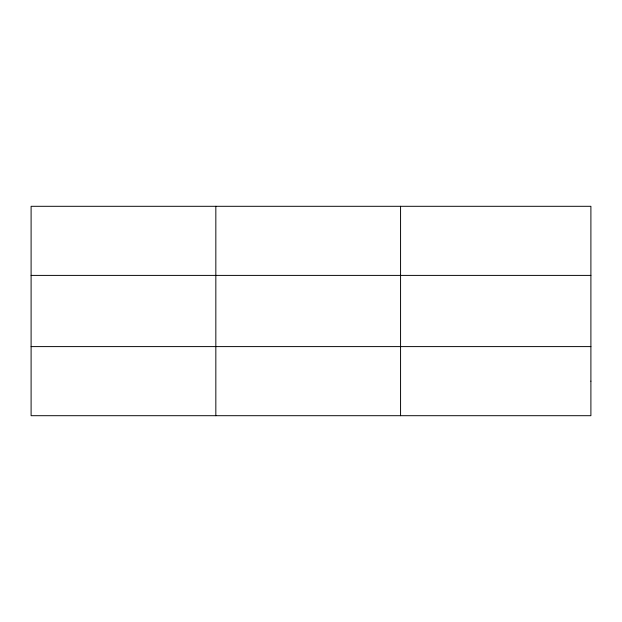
<?xml version="1.0" encoding="UTF-8"?>
<svg xmlns="http://www.w3.org/2000/svg" width="622" height="622" viewBox="0 0 622 622"><rect width="100%" height="100%" fill="white"/><g stroke="black" fill="none" stroke-linecap="round" stroke-linejoin="round"><path stroke-width="0.93" d="M215.834 206.302L215.834 415.698M400.568 206.302L400.568 415.698M31.1 275.398L590.9 275.398M31.1 346.602L590.9 346.602M590.9 381.146L590.9 415.698L31.1 415.698L31.1 206.302L590.9 206.302L590.9 381.146"/></g></svg>
